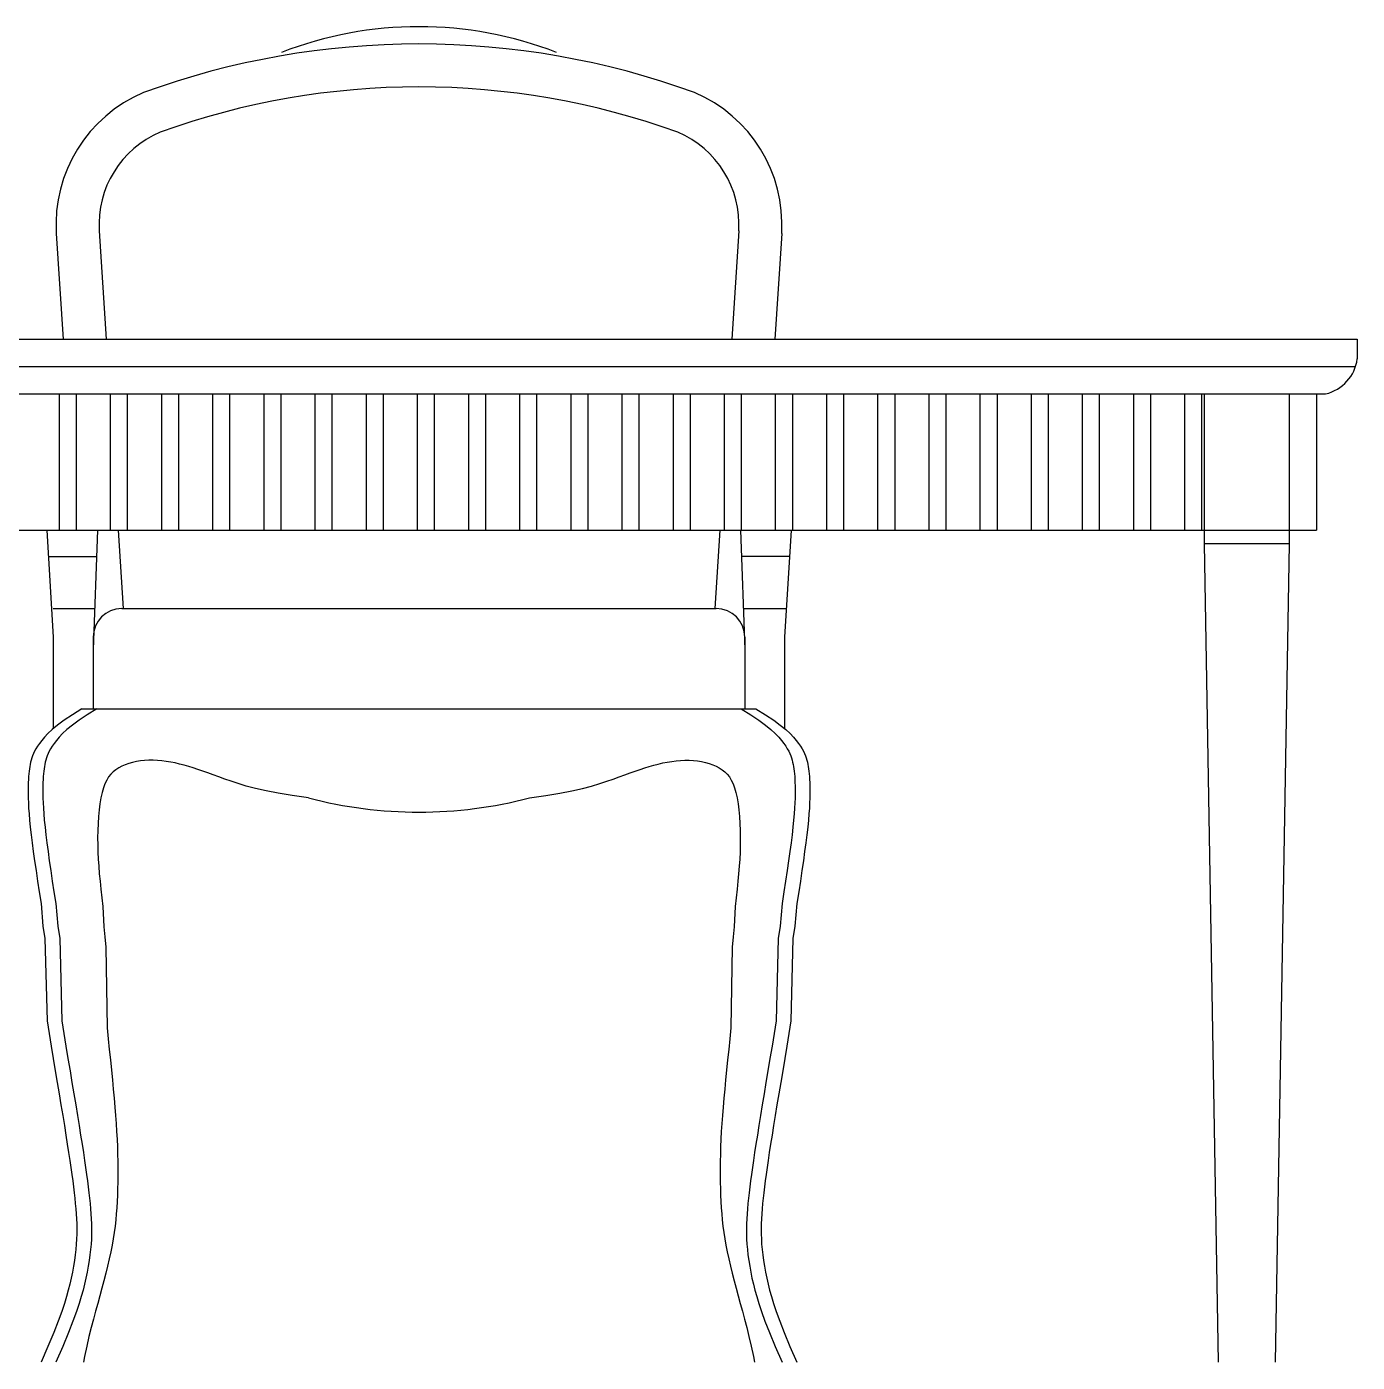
# Model space of a CAD drawing. Header units: inches. Extents: x 10 to 52.5, y 12.2 to 37.
# Drawn here: x 24.504 to 25.48, y 27.706 to 28.685 of the extents above; entities that cross this region are included whole.
import ezdxf

# ---------------------------------------------------------------- set-up
doc = ezdxf.new("R2010")
doc.units = ezdxf.units.IN
doc.header["$MEASUREMENT"] = 0
doc.layers.add('02', color=2, linetype='Continuous')
doc.layers.add('1', color=1, linetype='Continuous')

msp = doc.modelspace()

# ---------------------------------------------------------------- linework, layer by layer
at = {"layer": '02'}
for p, q in [((24.55741, 28.53526), (24.56249, 28.45562)), ((25.02626, 28.53526), (25.02118, 28.45562)), ((24.52597, 28.53331), (24.53109, 28.45562)), ((25.0577, 28.53331), (25.05258, 28.45562)), ((24.13345, 28.45562), (25.47964, 28.45562)), ((25.47964, 28.45562), (25.47964, 28.4413)), ((24.13475, 28.43562), (25.47833, 28.43562)), ((24.15666, 28.41562), (25.45642, 28.41562)), ((25.36749, 28.41562), (25.36749, 28.30562)), ((25.42964, 28.41562), (25.42964, 28.30562)), ((25.44964, 28.41562), (25.44964, 28.31562)), ((24.16345, 28.31562), (25.44964, 28.31562)), ((24.51895, 28.31562), (24.5238, 28.23728)), ((24.55624, 28.31562), (24.55297, 28.22818)), ((24.57141, 28.31562), (24.57506, 28.25828)), ((25.01226, 28.31562), (25.00861, 28.25828)), ((25.02743, 28.31562), (25.0307, 28.22818)), ((25.06472, 28.31562), (25.05987, 28.23728)), ((25.36749, 28.30562), (25.37758, 27.70562)), ((25.42964, 28.30562), (25.36749, 28.30562)), ((25.42964, 28.30562), (25.41955, 27.70562)), ((24.52014, 28.29637), (24.55552, 28.29637)), ((25.06353, 28.29637), (25.02815, 28.29637)), ((24.5238, 28.25828), (24.55409, 28.25828)), ((24.57397, 28.25828), (25.0097, 28.25828)), ((25.02957, 28.25828), (25.06117, 28.25828)), ((24.5238, 28.23728), (24.5238, 28.17007)), ((24.55297, 28.23728), (24.55297, 28.18478)), ((25.0307, 28.23728), (25.0307, 28.18478)), ((25.05987, 28.23728), (25.05987, 28.17007)), ((24.5448, 28.18478), (24.53773, 28.18031)), ((24.5448, 28.18478), (25.03887, 28.18478)), ((24.5556, 28.18478), (24.54852, 28.18031)), ((25.02807, 28.18478), (25.03514, 28.18031)), ((25.03887, 28.18478), (25.04594, 28.18031)), ((24.52697, 28.17267), (24.52302, 28.16943)), ((24.53183, 28.17629), (24.52697, 28.17267)), ((24.53773, 28.18031), (24.53183, 28.17629)), ((24.53776, 28.17267), (24.53381, 28.16943)), ((24.54262, 28.17629), (24.53776, 28.17267)), ((24.54852, 28.18031), (24.54262, 28.17629)), ((25.03514, 28.18031), (25.04104, 28.17629)), ((25.04104, 28.17629), (25.0459, 28.17267)), ((25.0459, 28.17267), (25.04986, 28.16943)), ((25.04594, 28.18031), (25.05184, 28.17629)), ((25.05184, 28.17629), (25.0567, 28.17267)), ((25.0567, 28.17267), (25.06065, 28.16943)), ((24.5173, 28.16386), (24.51527, 28.16146)), ((24.51984, 28.1665), (24.5173, 28.16386)), ((24.52302, 28.16943), (24.51984, 28.1665)), ((24.52809, 28.16386), (24.52606, 28.16146)), ((24.53063, 28.1665), (24.52809, 28.16386)), ((24.53381, 28.16943), (24.53063, 28.1665)), ((25.04986, 28.16943), (25.05303, 28.1665)), ((25.05303, 28.1665), (25.05557, 28.16386)), ((25.05557, 28.16386), (25.0576, 28.16146)), ((25.06065, 28.16943), (25.06383, 28.1665)), ((25.06383, 28.1665), (25.06637, 28.16386)), ((25.06637, 28.16386), (25.0684, 28.16146)), ((24.50922, 28.15187), (24.50854, 28.15025)), ((24.51004, 28.15356), (24.50922, 28.15187)), ((24.51103, 28.15534), (24.51004, 28.15356)), ((24.51221, 28.15723), (24.51103, 28.15534)), ((24.51361, 28.15927), (24.51221, 28.15723)), ((24.51527, 28.16146), (24.51361, 28.15927)), ((24.52002, 28.15187), (24.51934, 28.15025)), ((24.52084, 28.15356), (24.52002, 28.15187)), ((24.52183, 28.15534), (24.52084, 28.15356)), ((24.52301, 28.15723), (24.52183, 28.15534)), ((24.52441, 28.15927), (24.52301, 28.15723)), ((24.52606, 28.16146), (24.52441, 28.15927)), ((25.0576, 28.16146), (25.05926, 28.15927)), ((25.05926, 28.15927), (25.06066, 28.15723)), ((25.06066, 28.15723), (25.06184, 28.15534)), ((25.06184, 28.15534), (25.06283, 28.15356)), ((25.06283, 28.15356), (25.06365, 28.15187)), ((25.06365, 28.15187), (25.06433, 28.15025)), ((25.0684, 28.16146), (25.07006, 28.15927)), ((25.07006, 28.15927), (25.07145, 28.15723)), ((25.07145, 28.15723), (25.07264, 28.15534)), ((25.07264, 28.15534), (25.07362, 28.15356)), ((25.07362, 28.15356), (25.07445, 28.15187)), ((25.07445, 28.15187), (25.07512, 28.15025)), ((24.50648, 28.14238), (24.50622, 28.1407)), ((24.50678, 28.14399), (24.50648, 28.14238)), ((24.50713, 28.14557), (24.50678, 28.14399)), ((24.50752, 28.14712), (24.50713, 28.14557)), ((24.50798, 28.14867), (24.50752, 28.14712)), ((24.50854, 28.15025), (24.50798, 28.14867)), ((24.51727, 28.14238), (24.51701, 28.1407)), ((24.51758, 28.14399), (24.51727, 28.14238)), ((24.51792, 28.14557), (24.51758, 28.14399)), ((24.51832, 28.14712), (24.51792, 28.14557)), ((24.51878, 28.14867), (24.51832, 28.14712)), ((24.51934, 28.15025), (24.51878, 28.14867)), ((24.57403, 28.14263), (24.57174, 28.14141)), ((24.57649, 28.1437), (24.57403, 28.14263)), ((24.57909, 28.14463), (24.57649, 28.1437)), ((24.58183, 28.14542), (24.57909, 28.14463)), ((24.58469, 28.14605), (24.58183, 28.14542)), ((24.58764, 28.14654), (24.58469, 28.14605)), ((24.59067, 28.14686), (24.58764, 28.14654)), ((24.59376, 28.14704), (24.59067, 28.14686)), ((24.59691, 28.14705), (24.59376, 28.14704)), ((24.60009, 28.14691), (24.59691, 28.14705)), ((24.6033, 28.14663), (24.60009, 28.14691)), ((24.60655, 28.14621), (24.6033, 28.14663)), ((24.60982, 28.14567), (24.60655, 28.14621)), ((24.6131, 28.14501), (24.60982, 28.14567)), ((24.6164, 28.14424), (24.6131, 28.14501)), ((24.6197, 28.14337), (24.6164, 28.14424)), ((24.62302, 28.1424), (24.6197, 28.14337)), ((24.62636, 28.14135), (24.62302, 28.1424)), ((24.9573, 28.14135), (24.96065, 28.1424)), ((24.96065, 28.1424), (24.96396, 28.14337)), ((24.96396, 28.14337), (24.96727, 28.14424)), ((24.96727, 28.14424), (24.97056, 28.14501)), ((24.97056, 28.14501), (24.97385, 28.14567)), ((24.97385, 28.14567), (24.97712, 28.14621)), ((24.97712, 28.14621), (24.98036, 28.14663)), ((24.98036, 28.14663), (24.98358, 28.14691)), ((24.98358, 28.14691), (24.98676, 28.14705)), ((24.98676, 28.14705), (24.9899, 28.14704)), ((24.9899, 28.14704), (24.993, 28.14686)), ((24.993, 28.14686), (24.99603, 28.14654)), ((24.99603, 28.14654), (24.99898, 28.14605)), ((24.99898, 28.14605), (25.00184, 28.14542)), ((25.00184, 28.14542), (25.00457, 28.14463)), ((25.00457, 28.14463), (25.00718, 28.1437)), ((25.00718, 28.1437), (25.00964, 28.14263)), ((25.00964, 28.14263), (25.01193, 28.14141)), ((25.06433, 28.15025), (25.06489, 28.14867)), ((25.06489, 28.14867), (25.06535, 28.14712)), ((25.06535, 28.14712), (25.06575, 28.14557)), ((25.06575, 28.14557), (25.06609, 28.14399)), ((25.06609, 28.14399), (25.06639, 28.14238)), ((25.06639, 28.14238), (25.06665, 28.1407)), ((25.07512, 28.15025), (25.07568, 28.14867)), ((25.07568, 28.14867), (25.07615, 28.14712)), ((25.07615, 28.14712), (25.07654, 28.14557)), ((25.07654, 28.14557), (25.07689, 28.14399)), ((25.07689, 28.14399), (25.07719, 28.14238)), ((25.07719, 28.14238), (25.07745, 28.1407)), ((24.50552, 28.13295), (24.50541, 28.13065)), ((24.50565, 28.13508), (24.50552, 28.13295)), ((24.5058, 28.13707), (24.50565, 28.13508)), ((24.50599, 28.13893), (24.5058, 28.13707)), ((24.50622, 28.1407), (24.50599, 28.13893)), ((24.51631, 28.13295), (24.51621, 28.13065)), ((24.51644, 28.13508), (24.51631, 28.13295)), ((24.5166, 28.13707), (24.51644, 28.13508)), ((24.51679, 28.13893), (24.5166, 28.13707)), ((24.51701, 28.1407), (24.51679, 28.13893)), ((24.5629, 28.13243), (24.56162, 28.12979)), ((24.56433, 28.13475), (24.5629, 28.13243)), ((24.56593, 28.13676), (24.56433, 28.13475)), ((24.56769, 28.13851), (24.56593, 28.13676)), ((24.56962, 28.14005), (24.56769, 28.13851)), ((24.57174, 28.14141), (24.56962, 28.14005)), ((24.62979, 28.14021), (24.62636, 28.14135)), ((24.63333, 28.13898), (24.62979, 28.14021)), ((24.63703, 28.13766), (24.63333, 28.13898)), ((24.64092, 28.13626), (24.63703, 28.13766)), ((24.64505, 28.13478), (24.64092, 28.13626)), ((24.64944, 28.13322), (24.64505, 28.13478)), ((24.65417, 28.13157), (24.64944, 28.13322)), ((24.9295, 28.13157), (24.93423, 28.13322)), ((24.93423, 28.13322), (24.93862, 28.13478)), ((24.93862, 28.13478), (24.94275, 28.13626)), ((24.94275, 28.13626), (24.94664, 28.13766)), ((24.94664, 28.13766), (24.95033, 28.13898)), ((24.95033, 28.13898), (24.95388, 28.14021)), ((24.95388, 28.14021), (24.9573, 28.14135)), ((25.01193, 28.14141), (25.01404, 28.14005)), ((25.01404, 28.14005), (25.01598, 28.13851)), ((25.01598, 28.13851), (25.01774, 28.13676)), ((25.01774, 28.13676), (25.01933, 28.13475)), ((25.01933, 28.13475), (25.02077, 28.13243)), ((25.02077, 28.13243), (25.02205, 28.12979)), ((25.06665, 28.1407), (25.06688, 28.13893)), ((25.06688, 28.13893), (25.06707, 28.13707)), ((25.06707, 28.13707), (25.06723, 28.13508)), ((25.06723, 28.13508), (25.06736, 28.13295)), ((25.06736, 28.13295), (25.06746, 28.13065)), ((25.07745, 28.1407), (25.07767, 28.13893)), ((25.07767, 28.13893), (25.07786, 28.13707)), ((25.07786, 28.13707), (25.07802, 28.13508)), ((25.07802, 28.13508), (25.07815, 28.13295)), ((25.07815, 28.13295), (25.07826, 28.13065)), ((24.50533, 28.12817), (24.50529, 28.12547)), ((24.50529, 28.12547), (24.50529, 28.12253)), ((24.50529, 28.12253), (24.50535, 28.11931)), ((24.50541, 28.13065), (24.50533, 28.12817)), ((24.51613, 28.12817), (24.51609, 28.12547)), ((24.51609, 28.12547), (24.51609, 28.12253)), ((24.51609, 28.12253), (24.51615, 28.11931)), ((24.51621, 28.13065), (24.51613, 28.12817)), ((24.5595, 28.12331), (24.55865, 28.11942)), ((24.56049, 28.12676), (24.5595, 28.12331)), ((24.56162, 28.12979), (24.56049, 28.12676)), ((24.65938, 28.12987), (24.65417, 28.13157)), ((24.66526, 28.12812), (24.65938, 28.12987)), ((24.67197, 28.12635), (24.66526, 28.12812)), ((24.6797, 28.12458), (24.67197, 28.12635)), ((24.68862, 28.12281), (24.6797, 28.12458)), ((24.69891, 28.12108), (24.68862, 28.12281)), ((24.88475, 28.12108), (24.89504, 28.12281)), ((24.89504, 28.12281), (24.90397, 28.12458)), ((24.90397, 28.12458), (24.9117, 28.12635)), ((24.9117, 28.12635), (24.91841, 28.12812)), ((24.91841, 28.12812), (24.92429, 28.12987)), ((24.92429, 28.12987), (24.9295, 28.13157)), ((25.02205, 28.12979), (25.02318, 28.12676)), ((25.02318, 28.12676), (25.02417, 28.12331)), ((25.02417, 28.12331), (25.02502, 28.11942)), ((25.06746, 28.13065), (25.06754, 28.12817)), ((25.06758, 28.12253), (25.06752, 28.11931)), ((25.06754, 28.12817), (25.06758, 28.12547)), ((25.06758, 28.12547), (25.06758, 28.12253)), ((25.07826, 28.13065), (25.07833, 28.12817)), ((25.07838, 28.12253), (25.07832, 28.11931)), ((25.07833, 28.12817), (25.07838, 28.12547)), ((25.07838, 28.12547), (25.07838, 28.12253)), ((24.50535, 28.11931), (24.50548, 28.11578)), ((24.50548, 28.11578), (24.50569, 28.1119)), ((24.51615, 28.11931), (24.51627, 28.11578)), ((24.51627, 28.11578), (24.51648, 28.1119)), ((24.55794, 28.11514), (24.55735, 28.11054)), ((24.55865, 28.11942), (24.55794, 28.11514)), ((24.71075, 28.1194), (24.69891, 28.12108)), ((24.87292, 28.1194), (24.88475, 28.12108)), ((25.02502, 28.11942), (25.02573, 28.11514)), ((25.02573, 28.11514), (25.02631, 28.11054)), ((25.06739, 28.11578), (25.06718, 28.1119)), ((25.06752, 28.11931), (25.06739, 28.11578)), ((25.07819, 28.11578), (25.07798, 28.1119)), ((25.07832, 28.11931), (25.07819, 28.11578)), ((24.50569, 28.1119), (24.50599, 28.10766)), ((24.50599, 28.10766), (24.50639, 28.10301)), ((24.50639, 28.10301), (24.50691, 28.09793)), ((24.51648, 28.1119), (24.51678, 28.10766)), ((24.51678, 28.10766), (24.51719, 28.10301)), ((24.51719, 28.10301), (24.5177, 28.09793)), ((24.5569, 28.10567), (24.55657, 28.10061)), ((24.55735, 28.11054), (24.5569, 28.10567)), ((25.02631, 28.11054), (25.02677, 28.10567)), ((25.02677, 28.10567), (25.0271, 28.10061)), ((25.06648, 28.10301), (25.06596, 28.09793)), ((25.06688, 28.10766), (25.06648, 28.10301)), ((25.06718, 28.1119), (25.06688, 28.10766)), ((25.07728, 28.10301), (25.07676, 28.09793)), ((25.07768, 28.10766), (25.07728, 28.10301)), ((25.07798, 28.1119), (25.07768, 28.10766)), ((24.50691, 28.09793), (24.50753, 28.09242)), ((24.5177, 28.09793), (24.51833, 28.09242)), ((24.55637, 28.09542), (24.55628, 28.09016)), ((24.55657, 28.10061), (24.55637, 28.09542)), ((25.0271, 28.10061), (25.0273, 28.09542)), ((25.0273, 28.09542), (25.02738, 28.09016)), ((25.06596, 28.09793), (25.06534, 28.09242)), ((25.07676, 28.09793), (25.07613, 28.09242)), ((24.50753, 28.09242), (24.50827, 28.08648)), ((24.50827, 28.08648), (24.50911, 28.08011)), ((24.51833, 28.09242), (24.51907, 28.08648)), ((24.51907, 28.08648), (24.51991, 28.08011)), ((24.55628, 28.09016), (24.55632, 28.08491)), ((24.55632, 28.08491), (24.55647, 28.07971)), ((25.02735, 28.08491), (25.0272, 28.07971)), ((25.02738, 28.09016), (25.02735, 28.08491)), ((25.0646, 28.08648), (25.06376, 28.08011)), ((25.06534, 28.09242), (25.0646, 28.08648)), ((25.0754, 28.08648), (25.07455, 28.08011)), ((25.07613, 28.09242), (25.0754, 28.08648)), ((24.50911, 28.08011), (24.51006, 28.07332)), ((24.51991, 28.08011), (24.52086, 28.07332)), ((24.55647, 28.07971), (24.55672, 28.07451)), ((24.55672, 28.07451), (24.55707, 28.06924)), ((25.02695, 28.07451), (25.0266, 28.06924)), ((25.0272, 28.07971), (25.02695, 28.07451)), ((25.06376, 28.08011), (25.06281, 28.07332)), ((25.07455, 28.08011), (25.07361, 28.07332)), ((24.51006, 28.07332), (24.51111, 28.06611)), ((24.51111, 28.06611), (24.51225, 28.05847)), ((24.52086, 28.07332), (24.5219, 28.06611)), ((24.5219, 28.06611), (24.52305, 28.05847)), ((24.55707, 28.06924), (24.55751, 28.06385)), ((24.55751, 28.06385), (24.55803, 28.05826)), ((25.02616, 28.06385), (25.02564, 28.05826)), ((25.0266, 28.06924), (25.02616, 28.06385)), ((25.06177, 28.06611), (25.06062, 28.05847)), ((25.06281, 28.07332), (25.06177, 28.06611)), ((25.07256, 28.06611), (25.07142, 28.05847)), ((25.07361, 28.07332), (25.07256, 28.06611)), ((24.51225, 28.05847), (24.51349, 28.05043)), ((24.52305, 28.05847), (24.52428, 28.05043)), ((24.55803, 28.05826), (24.55862, 28.05241)), ((25.02564, 28.05826), (25.02504, 28.05241)), ((25.06062, 28.05847), (25.05938, 28.05043)), ((25.07142, 28.05847), (25.07018, 28.05043)), ((24.51349, 28.05043), (24.51482, 28.04198)), ((24.52428, 28.05043), (24.52561, 28.04198)), ((24.55862, 28.05241), (24.55928, 28.04623)), ((24.55928, 28.04623), (24.55999, 28.03966)), ((25.02439, 28.04623), (25.02368, 28.03966)), ((25.02504, 28.05241), (25.02439, 28.04623)), ((25.05938, 28.05043), (25.05806, 28.04198)), ((25.07018, 28.05043), (25.06885, 28.04198)), ((24.51482, 28.04198), (24.51622, 28.02544)), ((24.52561, 28.04198), (24.52701, 28.02544)), ((24.55999, 28.03966), (24.56074, 28.0249)), ((25.02368, 28.03966), (25.02292, 28.0249)), ((25.05806, 28.04198), (25.05665, 28.02544)), ((25.06885, 28.04198), (25.06745, 28.02544)), ((24.51622, 28.02544), (24.51768, 28.01643)), ((24.52701, 28.02544), (24.52847, 28.01643)), ((24.56074, 28.0249), (24.56153, 28.01754)), ((25.02292, 28.0249), (25.02213, 28.01754)), ((25.05665, 28.02544), (25.05519, 28.01643)), ((25.06745, 28.02544), (25.06599, 28.01643)), ((24.51768, 28.01643), (24.51918, 27.95586)), ((24.52847, 28.01643), (24.52997, 27.95586)), ((24.56153, 28.01754), (24.56235, 28.00991)), ((25.02213, 28.01754), (25.02132, 28.00991)), ((25.05519, 28.01643), (25.05369, 27.95586)), ((25.06599, 28.01643), (25.06449, 27.95586)), ((24.56235, 28.00991), (24.56317, 27.95072)), ((25.02132, 28.00991), (25.0205, 27.95072)), ((24.51918, 27.95586), (24.5207, 27.94662)), ((24.5207, 27.94662), (24.52223, 27.9374)), ((24.52997, 27.95586), (24.5315, 27.94662)), ((24.5315, 27.94662), (24.53303, 27.9374)), ((24.56317, 27.95072), (24.56399, 27.94286)), ((25.0205, 27.95072), (25.01967, 27.94286)), ((25.05217, 27.94662), (25.05064, 27.9374)), ((25.05369, 27.95586), (25.05217, 27.94662)), ((25.06297, 27.94662), (25.06144, 27.9374)), ((25.06449, 27.95586), (25.06297, 27.94662)), ((24.52223, 27.9374), (24.52375, 27.92828)), ((24.53303, 27.9374), (24.53454, 27.92828)), ((24.56399, 27.94286), (24.56481, 27.93503)), ((25.01967, 27.94286), (25.01886, 27.93503)), ((25.05064, 27.9374), (25.04912, 27.92828)), ((25.06144, 27.9374), (25.05992, 27.92828)), ((24.52375, 27.92828), (24.52524, 27.91935)), ((24.53454, 27.92828), (24.53603, 27.91935)), ((24.56481, 27.93503), (24.5656, 27.92732)), ((24.5656, 27.92732), (24.56635, 27.91984)), ((25.01807, 27.92732), (25.01732, 27.91984)), ((25.01886, 27.93503), (25.01807, 27.92732)), ((25.04912, 27.92828), (25.04764, 27.91935)), ((25.05992, 27.92828), (25.05843, 27.91935)), ((24.52524, 27.91935), (24.52668, 27.91069)), ((24.53603, 27.91935), (24.53748, 27.91069)), ((24.56635, 27.91984), (24.56706, 27.91266)), ((25.01732, 27.91984), (25.0166, 27.91266)), ((25.04764, 27.91935), (25.04619, 27.91069)), ((25.05843, 27.91935), (25.05699, 27.91069)), ((24.52668, 27.91069), (24.52807, 27.90232)), ((24.53748, 27.91069), (24.53887, 27.90232)), ((24.56706, 27.91266), (24.56772, 27.90577)), ((25.0166, 27.91266), (25.01594, 27.90577)), ((25.04619, 27.91069), (25.0448, 27.90232)), ((25.05699, 27.91069), (25.05559, 27.90232)), ((24.52807, 27.90232), (24.52941, 27.89426)), ((24.53887, 27.90232), (24.5402, 27.89426)), ((24.56772, 27.90577), (24.56834, 27.89916)), ((24.56834, 27.89916), (24.56889, 27.89278)), ((25.01533, 27.89916), (25.01478, 27.89278)), ((25.01594, 27.90577), (25.01533, 27.89916)), ((25.0448, 27.90232), (25.04346, 27.89426)), ((25.05559, 27.90232), (25.05426, 27.89426)), ((24.52941, 27.89426), (24.53068, 27.88655)), ((24.5402, 27.89426), (24.54148, 27.88655)), ((24.56889, 27.89278), (24.56939, 27.88663)), ((25.01478, 27.89278), (25.01428, 27.88663)), ((25.04346, 27.89426), (25.04219, 27.88655)), ((25.05426, 27.89426), (25.05299, 27.88655)), ((24.53068, 27.88655), (24.53189, 27.87918)), ((24.53189, 27.87918), (24.53301, 27.8722)), ((24.54148, 27.88655), (24.54268, 27.87918)), ((24.54268, 27.87918), (24.54381, 27.8722)), ((24.56939, 27.88663), (24.56983, 27.88066)), ((24.56983, 27.88066), (24.5702, 27.87487)), ((25.01384, 27.88066), (25.01346, 27.87487)), ((25.01428, 27.88663), (25.01384, 27.88066)), ((25.04099, 27.87918), (25.03986, 27.8722)), ((25.04219, 27.88655), (25.04099, 27.87918)), ((25.05178, 27.87918), (25.05065, 27.8722)), ((25.05299, 27.88655), (25.05178, 27.87918)), ((24.53301, 27.8722), (24.53406, 27.8656)), ((24.54381, 27.8722), (24.54486, 27.8656)), ((24.5702, 27.87487), (24.57051, 27.86921)), ((24.57051, 27.86921), (24.57075, 27.86367)), ((25.01316, 27.86921), (25.01291, 27.86367)), ((25.01346, 27.87487), (25.01316, 27.86921)), ((25.03986, 27.8722), (25.03881, 27.8656)), ((25.05065, 27.8722), (25.0496, 27.8656)), ((24.53406, 27.8656), (24.53503, 27.85943)), ((24.53503, 27.85943), (24.5359, 27.85368)), ((24.54486, 27.8656), (24.54582, 27.85943)), ((24.54582, 27.85943), (24.54669, 27.85368)), ((24.57075, 27.86367), (24.57093, 27.85825)), ((24.57093, 27.85825), (24.57104, 27.85294)), ((25.01274, 27.85825), (25.01263, 27.85294)), ((25.01291, 27.86367), (25.01274, 27.85825)), ((25.03785, 27.85943), (25.03697, 27.85368)), ((25.03881, 27.8656), (25.03785, 27.85943)), ((25.04864, 27.85943), (25.04777, 27.85368)), ((25.0496, 27.8656), (25.04864, 27.85943)), ((24.5359, 27.85368), (24.53669, 27.84832)), ((24.53669, 27.84832), (24.53739, 27.84331)), ((24.54669, 27.85368), (24.54748, 27.84832)), ((24.54748, 27.84832), (24.54819, 27.84331)), ((24.57104, 27.85294), (24.57109, 27.84775)), ((25.01263, 27.85294), (25.01257, 27.84775)), ((25.03619, 27.84832), (25.03548, 27.84331)), ((25.03697, 27.85368), (25.03619, 27.84832)), ((25.04698, 27.84832), (25.04628, 27.84331)), ((25.04777, 27.85368), (25.04698, 27.84832)), ((24.53739, 27.84331), (24.53802, 27.83861)), ((24.53802, 27.83861), (24.53859, 27.83417)), ((24.54819, 27.84331), (24.54882, 27.83861)), ((24.54882, 27.83861), (24.54938, 27.83417)), ((24.57109, 27.84267), (24.57103, 27.83771)), ((24.57109, 27.84775), (24.57109, 27.84267)), ((25.01257, 27.84775), (25.01258, 27.84267)), ((25.01258, 27.84267), (25.01264, 27.83771)), ((25.03485, 27.83861), (25.03429, 27.83417)), ((25.03548, 27.84331), (25.03485, 27.83861)), ((25.04564, 27.83861), (25.04508, 27.83417)), ((25.04628, 27.84331), (25.04564, 27.83861)), ((24.53859, 27.83417), (24.53909, 27.82995)), ((24.53909, 27.82995), (24.53953, 27.82591)), ((24.54938, 27.83417), (24.54988, 27.82995)), ((24.54988, 27.82995), (24.55032, 27.82591)), ((24.57092, 27.83286), (24.57076, 27.82812)), ((24.57103, 27.83771), (24.57092, 27.83286)), ((25.01264, 27.83771), (25.01275, 27.83286)), ((25.01275, 27.83286), (25.01291, 27.82812)), ((25.03379, 27.82995), (25.03334, 27.82591)), ((25.03429, 27.83417), (25.03379, 27.82995)), ((25.04458, 27.82995), (25.04414, 27.82591)), ((25.04508, 27.83417), (25.04458, 27.82995)), ((24.53953, 27.82591), (24.53992, 27.82201)), ((24.53992, 27.82201), (24.54026, 27.8182)), ((24.55032, 27.82591), (24.55072, 27.82201)), ((24.55072, 27.82201), (24.55106, 27.8182)), ((24.57028, 27.81895), (24.56995, 27.81445)), ((24.57055, 27.8235), (24.57028, 27.81895)), ((24.57076, 27.82812), (24.57055, 27.8235)), ((25.01291, 27.82812), (25.01312, 27.8235)), ((25.01312, 27.8235), (25.01338, 27.81895)), ((25.01338, 27.81895), (25.01372, 27.81445)), ((25.03295, 27.82201), (25.03261, 27.8182)), ((25.03334, 27.82591), (25.03295, 27.82201)), ((25.04375, 27.82201), (25.0434, 27.8182)), ((25.04414, 27.82591), (25.04375, 27.82201)), ((24.54026, 27.8182), (24.54055, 27.81446)), ((24.54055, 27.81446), (24.54078, 27.81076)), ((24.54078, 27.81076), (24.54093, 27.80709)), ((24.55106, 27.8182), (24.55135, 27.81446)), ((24.55135, 27.81446), (24.55157, 27.81076)), ((24.55157, 27.81076), (24.55173, 27.80709)), ((24.56953, 27.80996), (24.56903, 27.80545)), ((24.56995, 27.81445), (24.56953, 27.80996)), ((25.01372, 27.81445), (25.01413, 27.80996)), ((25.01413, 27.80996), (25.01464, 27.80545)), ((25.0321, 27.81076), (25.03194, 27.80709)), ((25.03232, 27.81446), (25.0321, 27.81076)), ((25.03261, 27.8182), (25.03232, 27.81446)), ((25.04289, 27.81076), (25.04274, 27.80709)), ((25.04312, 27.81446), (25.04289, 27.81076)), ((25.0434, 27.8182), (25.04312, 27.81446)), ((24.54099, 27.79972), (24.54087, 27.79598)), ((24.54093, 27.80709), (24.541, 27.80341)), ((24.541, 27.80341), (24.54099, 27.79972)), ((24.55178, 27.79972), (24.55167, 27.79598)), ((24.55173, 27.80709), (24.5518, 27.80341)), ((24.5518, 27.80341), (24.55178, 27.79972)), ((24.56842, 27.80088), (24.56769, 27.79622)), ((24.56903, 27.80545), (24.56842, 27.80088)), ((25.01464, 27.80545), (25.01525, 27.80088)), ((25.01525, 27.80088), (25.01598, 27.79622)), ((25.03194, 27.80709), (25.03187, 27.80341)), ((25.03187, 27.80341), (25.03188, 27.79972)), ((25.03188, 27.79972), (25.032, 27.79598)), ((25.04274, 27.80709), (25.04266, 27.80341)), ((25.04266, 27.80341), (25.04268, 27.79972)), ((25.04268, 27.79972), (25.04279, 27.79598)), ((24.54065, 27.79217), (24.54032, 27.78827)), ((24.54087, 27.79598), (24.54065, 27.79217)), ((24.55145, 27.79217), (24.55112, 27.78827)), ((24.55167, 27.79598), (24.55145, 27.79217)), ((24.56684, 27.79143), (24.56586, 27.7865)), ((24.56769, 27.79622), (24.56684, 27.79143)), ((25.01598, 27.79622), (25.01683, 27.79143)), ((25.01683, 27.79143), (25.01781, 27.7865)), ((25.032, 27.79598), (25.03222, 27.79217)), ((25.03222, 27.79217), (25.03255, 27.78827)), ((25.04279, 27.79598), (25.04301, 27.79217)), ((25.04301, 27.79217), (25.04335, 27.78827)), ((24.53931, 27.7802), (24.53864, 27.77603)), ((24.53987, 27.78428), (24.53931, 27.7802)), ((24.54032, 27.78827), (24.53987, 27.78428)), ((24.55011, 27.7802), (24.54943, 27.77603)), ((24.55067, 27.78428), (24.55011, 27.7802)), ((24.55112, 27.78827), (24.55067, 27.78428)), ((24.56475, 27.78141), (24.56353, 27.7762)), ((24.56586, 27.7865), (24.56475, 27.78141)), ((25.01781, 27.7865), (25.01892, 27.78141)), ((25.01892, 27.78141), (25.02013, 27.7762)), ((25.03255, 27.78827), (25.033, 27.78428)), ((25.033, 27.78428), (25.03356, 27.7802)), ((25.03356, 27.7802), (25.03424, 27.77603)), ((25.04335, 27.78827), (25.04379, 27.78428)), ((25.04379, 27.78428), (25.04436, 27.7802)), ((25.04436, 27.7802), (25.04503, 27.77603)), ((24.53784, 27.77176), (24.53694, 27.7674)), ((24.53864, 27.77603), (24.53784, 27.77176)), ((24.54864, 27.77176), (24.54773, 27.7674)), ((24.54943, 27.77603), (24.54864, 27.77176)), ((24.56222, 27.77087), (24.56083, 27.76545)), ((24.56353, 27.7762), (24.56222, 27.77087)), ((25.02013, 27.7762), (25.02145, 27.77087)), ((25.02145, 27.77087), (25.02284, 27.76545)), ((25.03424, 27.77603), (25.03503, 27.77176)), ((25.03503, 27.77176), (25.03593, 27.7674)), ((25.04503, 27.77603), (25.04582, 27.77176)), ((25.04582, 27.77176), (25.04673, 27.7674)), ((24.53592, 27.76296), (24.53478, 27.75842)), ((24.53694, 27.7674), (24.53592, 27.76296)), ((24.54671, 27.76296), (24.54558, 27.75842)), ((24.54773, 27.7674), (24.54671, 27.76296)), ((24.56083, 27.76545), (24.55937, 27.75995)), ((25.02284, 27.76545), (25.02429, 27.75995)), ((25.03593, 27.7674), (25.03696, 27.76296)), ((25.03696, 27.76296), (25.03809, 27.75842)), ((25.04673, 27.7674), (25.04775, 27.76296)), ((25.04775, 27.76296), (25.04889, 27.75842)), ((24.5335, 27.75373), (24.53195, 27.74862)), ((24.53478, 27.75842), (24.5335, 27.75373)), ((24.5443, 27.75373), (24.54275, 27.74862)), ((24.54558, 27.75842), (24.5443, 27.75373)), ((24.55786, 27.75437), (24.55632, 27.74875)), ((24.55937, 27.75995), (24.55786, 27.75437)), ((25.02429, 27.75995), (25.0258, 27.75437)), ((25.0258, 27.75437), (25.02735, 27.74875)), ((25.03809, 27.75842), (25.03937, 27.75373)), ((25.03937, 27.75373), (25.04092, 27.74862)), ((25.04889, 27.75842), (25.05016, 27.75373)), ((25.05016, 27.75373), (25.05171, 27.74862)), ((24.52998, 27.74275), (24.52741, 27.73579)), ((24.53195, 27.74862), (24.52998, 27.74275)), ((24.54077, 27.74275), (24.5382, 27.73579)), ((24.54275, 27.74862), (24.54077, 27.74275)), ((24.55475, 27.74308), (24.55316, 27.73724)), ((24.55632, 27.74875), (24.55475, 27.74308)), ((25.02735, 27.74875), (25.02892, 27.74308)), ((25.02892, 27.74308), (25.03051, 27.73724)), ((25.04092, 27.74862), (25.0429, 27.74275)), ((25.0429, 27.74275), (25.04546, 27.73579)), ((25.05171, 27.74862), (25.05369, 27.74275)), ((25.05369, 27.74275), (25.05626, 27.73579)), ((24.52741, 27.73579), (24.5241, 27.72741)), ((24.5382, 27.73579), (24.53489, 27.72741)), ((24.55155, 27.73112), (24.54992, 27.72459)), ((24.55316, 27.73724), (24.55155, 27.73112)), ((25.03051, 27.73724), (25.03212, 27.73112)), ((25.03212, 27.73112), (25.03374, 27.72459)), ((25.04546, 27.73579), (25.04878, 27.72741)), ((25.05626, 27.73579), (25.05957, 27.72741)), ((24.5241, 27.72741), (24.51988, 27.71728)), ((24.53489, 27.72741), (24.53067, 27.71728)), ((24.54992, 27.72459), (24.54829, 27.71752)), ((25.03374, 27.72459), (25.03538, 27.71752)), ((25.04878, 27.72741), (25.05299, 27.71728)), ((25.05957, 27.72741), (25.06379, 27.71728)), ((24.51988, 27.71728), (24.51484, 27.70562)), ((24.53067, 27.71728), (24.52564, 27.70562)), ((24.54829, 27.71752), (24.54665, 27.7098)), ((25.03538, 27.71752), (25.03702, 27.7098)), ((25.05299, 27.71728), (25.05803, 27.70562)), ((25.06379, 27.71728), (25.06883, 27.70562)), ((24.54665, 27.7098), (24.54584, 27.70562)), ((25.03702, 27.7098), (25.03783, 27.70562))]:
    msp.add_line(p, q, dxfattribs=at)
for centre, radius, start, end in [((24.79183, 28.40609), 0.27872, 68.79687, 111.20313), ((24.79183, 28.08198), 0.59016, 69.9873, 110.0127), ((24.63077, 28.5398), 0.105, 112.92812, 183.547), ((24.79183, 28.08126), 0.55938, 70.17685, 109.82315), ((24.9529, 28.5398), 0.105, 356.453, 67.07188), ((24.63077, 28.5398), 0.0735, 112.92812, 183.547), ((24.9529, 28.5398), 0.0735, 356.453, 67.07188), ((25.44949, 28.44521), 0.0304, 283.17798, 352.59654), ((24.57397, 28.23728), 0.021, 90, 180), ((25.0097, 28.23728), 0.021, 0, 90), ((24.79183, 28.43064), 0.32163, 255.39764, 284.60236)]:
    msp.add_arc(centre, radius, start, end, dxfattribs=at)
at = {"layer": '1'}
for p, q in [((24.52829, 28.31562), (24.52829, 28.41562)), ((24.54079, 28.31562), (24.54079, 28.41562)), ((24.56579, 28.31562), (24.56579, 28.41562)), ((24.57829, 28.31562), (24.57829, 28.41562)), ((24.60329, 28.31562), (24.60329, 28.41562)), ((24.61579, 28.31562), (24.61579, 28.41562)), ((24.64079, 28.31562), (24.64079, 28.41562)), ((24.65329, 28.31562), (24.65329, 28.41562)), ((24.67829, 28.31562), (24.67829, 28.41562)), ((24.69079, 28.31562), (24.69079, 28.41562)), ((24.71579, 28.31562), (24.71579, 28.41562)), ((24.72829, 28.31562), (24.72829, 28.41562)), ((24.75329, 28.31562), (24.75329, 28.41562)), ((24.76579, 28.31562), (24.76579, 28.41562)), ((24.79079, 28.31562), (24.79079, 28.41562)), ((24.80329, 28.31562), (24.80329, 28.41562)), ((24.82829, 28.31562), (24.82829, 28.41562)), ((24.84079, 28.31562), (24.84079, 28.41562)), ((24.86579, 28.31562), (24.86579, 28.41562)), ((24.87829, 28.31562), (24.87829, 28.41562)), ((24.90329, 28.31562), (24.90329, 28.41562)), ((24.91579, 28.31562), (24.91579, 28.41562)), ((24.94079, 28.31562), (24.94079, 28.41562)), ((24.95329, 28.31562), (24.95329, 28.41562)), ((24.97829, 28.31562), (24.97829, 28.41562)), ((24.99079, 28.31562), (24.99079, 28.41562)), ((25.01579, 28.31562), (25.01579, 28.41562)), ((25.02829, 28.31562), (25.02829, 28.41562)), ((25.05329, 28.31562), (25.05329, 28.41562)), ((25.06579, 28.31562), (25.06579, 28.41562)), ((25.09079, 28.31562), (25.09079, 28.41562)), ((25.10329, 28.31562), (25.10329, 28.41562)), ((25.12829, 28.31562), (25.12829, 28.41562)), ((25.14079, 28.31562), (25.14079, 28.41562)), ((25.16579, 28.31562), (25.16579, 28.41562)), ((25.17829, 28.31562), (25.17829, 28.41562)), ((25.20329, 28.31562), (25.20329, 28.41562)), ((25.21579, 28.31562), (25.21579, 28.41562)), ((25.24079, 28.31562), (25.24079, 28.41562)), ((25.25329, 28.31562), (25.25329, 28.41562)), ((25.27829, 28.31562), (25.27829, 28.41562)), ((25.29079, 28.31562), (25.29079, 28.41562)), ((25.31579, 28.31562), (25.31579, 28.41562)), ((25.32829, 28.31562), (25.32829, 28.41562)), ((25.35329, 28.31562), (25.35329, 28.41562)), ((25.36579, 28.31562), (25.36579, 28.41562))]:
    msp.add_line(p, q, dxfattribs=at)

doc.saveas('drawing.dxf')
